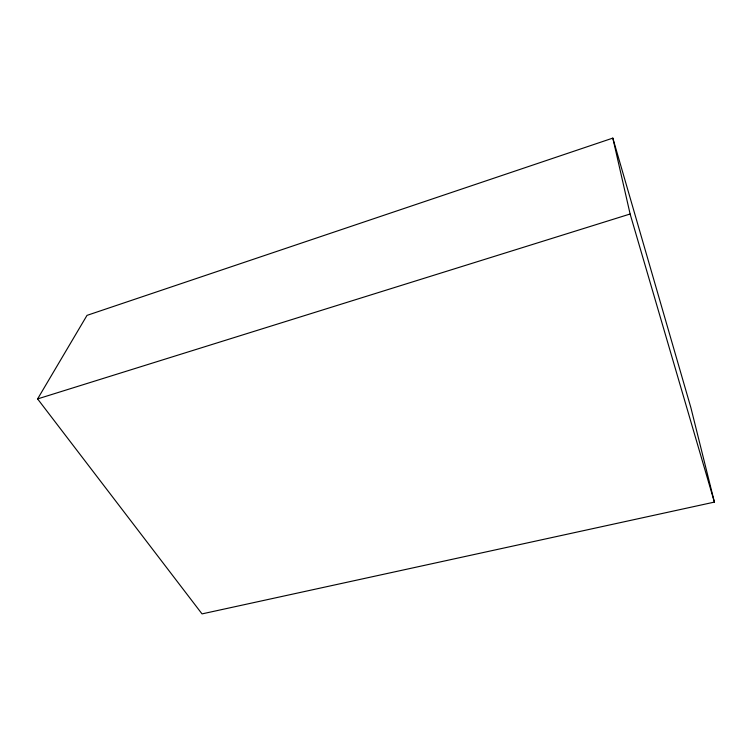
<?xml version="1.0" encoding="UTF-8"?>
<svg xmlns="http://www.w3.org/2000/svg" width="752" height="752" viewBox="0 0 752 752"><rect width="100%" height="100%" fill="white"/><g stroke="black" fill="none" stroke-linecap="round" stroke-linejoin="round"><path stroke-width="1.13" d="M37.6 398.917L87.006 315.37L612.824 138.105L690.919 407.819L714.4 502.101L202.025 613.895L37.6 398.917L630.12 214.01L612.824 138.105M630.12 214.01L714.4 502.101"/></g></svg>
